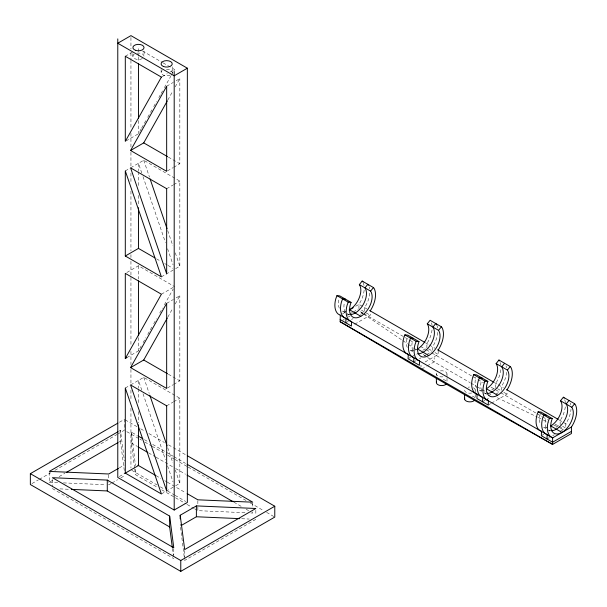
<?xml version="1.0" encoding="UTF-8"?>
<svg xmlns="http://www.w3.org/2000/svg" width="607" height="607" viewBox="0 0 607 607"><rect width="100%" height="100%" fill="white"/><g stroke="black" fill="none" stroke-linecap="round" stroke-linejoin="round"><path stroke-width="0.46" stroke-dasharray="3.04 2.28" d="M126.074 140.923L138.464 133.768L139.39 132.121M139.853 131.302L141.241 128.828M141.704 128.001L145.87 120.588M147.721 117.295L150.035 113.175M150.498 112.348L151.887 109.875M153.738 106.582L156.515 101.635M158.829 97.515L160.68 94.222M161.143 93.395L162.532 90.929M164.383 87.628L170.863 76.095M171.326 75.268L174.566 69.501L171.288 67.612M167.798 100.049L172.889 90.982M175.203 86.862L179.831 78.622L173.64 82.195M126.855 357.591L138.464 350.884L141.241 345.944M143.093 342.644L145.87 337.704M147.721 334.404L151.887 326.991M153.738 323.698L156.515 318.751M159.755 312.984L162.532 308.045M164.383 304.744L173.177 289.091M167.798 317.158L172.889 308.098M175.203 303.978L179.831 295.738L173.64 299.312M125.3 56.261L132.273 52.24M162.122 76.687L167.251 73.728M170.21 72.021L174.566 69.501M166.667 86.224L172.866 82.643M125.3 170.901L129.951 168.215M130.725 167.767L143.73 160.256L179.831 181.098L179.831 266.207L173.64 269.789M167.441 170.886L172.866 167.752M173.64 167.312L179.831 163.731L179.831 78.622M166.667 188.701L172.866 185.127M173.64 184.68L179.831 181.098M126.855 272.482L138.464 265.775L174.566 286.618M161.401 276.853L165.279 274.614M166.052 274.167L173.018 270.145M161.401 294.22L173.018 287.513M166.667 303.341L172.866 299.759M125.3 388.01L129.951 385.331M130.725 384.884L143.73 377.372L179.831 398.215L179.831 483.324L173.64 486.905M167.441 388.002L172.866 384.868M173.64 384.421L179.831 380.847L179.831 295.738M119.458 422.222L124.367 419.384L124.367 430.242L117.826 434.02M118.82 431.274L120.459 430.325L124.45 460.941M31.981 483.574L38.522 479.803M39.341 479.325L50.791 472.724M54.873 470.364L117.007 434.491M166.667 405.817L172.866 402.236M173.64 401.796L179.831 398.215M49.296 472.314L49.296 482.262L53.386 479.902M59.114 476.601L64.843 473.293M118.82 442.124L120.459 441.183L120.459 430.325M342.606 313.804L346.696 311.437M355.687 306.247L358.957 304.357A20.767 11.988 -60 0 0 364.177 289.85M347.515 315.314L349.146 314.365M349.966 313.895L352.417 312.476M353.236 312.006L358.138 309.175M342.606 320.314L344.245 319.373M348.327 317.013L349.966 316.065M345.793 322.818L348.243 321.399M351.514 319.51L353.153 318.569M360.512 314.32L364.595 311.96L361.377 310.101M354.708 324.184L370.24 315.215L370.24 310.875M119.268 467.921L124.124 465.121M119.329 476.571L124.754 473.445M111.18 483.445L108.752 484.849L108.752 482.133M111.992 482.982L117.652 479.712M120.884 477.846L124.928 475.509M161.401 493.961L165.279 491.731M166.052 491.283L173.018 487.262M408.906 358.305L410.537 357.364M411.356 356.893L416.265 354.063M422.806 350.285L425.257 348.866M413.731 362.038L416.182 360.619M419.452 358.729L421.083 357.789M424.354 355.899L425.993 354.958M426.812 354.488L431.714 351.65M425.09 361.992L438.171 354.435L438.171 350.095M421.782 369.048L426.425 366.362M427.199 365.915L434.164 361.893L470.137 382.66M255.835 519.342L184.68 560.428L184.316 557.643M485.114 393.814L488.385 391.925M491.655 390.035L494.925 388.146M488.256 395.802L490.577 394.459L492.277 395.286M482.58 401.788L485.039 400.377M485.85 399.899L489.94 397.539M495.661 394.239L499.751 391.879M488.225 405.044L490.676 403.632M491.495 403.162L507.027 394.193L507.027 389.846M542.157 435.242L543.796 434.301M549.517 430.993L552.787 429.103M556.058 427.214L559.328 425.332M546.983 438.967L549.434 437.556M552.704 435.667L554.343 434.726M560.064 431.418L564.153 429.058M49.296 482.262L58.735 482.671M63.454 482.884L105.921 484.727M59.956 488.885L69.418 489.295M194.566 508.772L197.852 510.662L246.123 512.763M250.858 512.968L252.747 513.052L252.747 511.238M241.677 518.727L249.227 519.053M497.383 397.752L537.385 417.085M538.234 417.502L542.491 419.558M543.341 419.968L548.447 422.434M553.554 424.9L559.51 427.783M560.36 428.193L563.766 429.839M142.569 51.034L162.259 62.4M163.078 62.87L170.461 67.134M168.344 157.099L179.831 163.731M367.015 309.016L358.957 304.357L358.957 308.705M425.401 342.727L428.686 344.617M429.308 344.981L434.946 348.236M494.31 382.509L497.596 384.406M498.165 384.732L503.34 387.721M559.123 419.923L568.144 425.135M366.211 312.893L370.24 315.215M428.504 348.858L431.729 350.717M434.946 352.576L438.171 354.435M497.361 388.609L501.39 390.931L501.39 386.591A20.767 11.988 -60 0 0 506.61 372.083M503.802 392.327L507.027 394.193M562.56 426.251L565.785 428.117L565.785 423.769A20.767 11.988 -60 0 0 571.012 409.262M363.062 313.242L359.776 311.345L362.872 313.531M363.881 313.713L408.997 339.768M409.816 340.239L413.921 342.606M420.484 346.392L425.401 349.237M426.228 349.708L431.145 352.553M431.964 353.024L472.163 376.234M472.982 376.704L477.087 379.079M477.906 379.55L483.65 382.865M491.033 387.129L500.054 392.334M500.874 392.812L536.148 413.177M536.975 413.648L541.892 416.493M542.711 416.963L547.635 419.809M555.018 424.073L558.303 425.962M559.123 426.44L564.04 429.278M470.956 383.131L476.677 386.439M477.497 386.909L481.579 389.269M482.398 389.74L485.668 391.629M342.386 311.042L345.611 312.901M348.828 314.767L347.219 313.834A15.957 9.211 -60 0 0 348.729 314.426M412.737 351.658L409.513 349.799A15.957 9.211 -60 0 0 414.566 350.254M479.173 390.02L481.594 391.416M486.427 394.209L484.007 392.812A15.957 9.211 -60 0 0 485.517 393.397M543.568 427.199L545.989 428.595M550.018 430.917L548.409 429.991A15.957 9.211 -60 0 0 549.912 430.583M156.515 258.832L160.62 261.2M164.717 263.567L167.183 264.986M168.002 265.464L172.927 268.302M168.344 374.216L179.831 380.847M125.179 419.862L137.44 426.941M140.71 428.823L144.8 431.19M148.89 433.55L164.421 442.511M168.511 444.87L172.593 447.23M173.412 447.708L185.674 454.787M134.633 468.134L131.355 442.966L131.355 432.108L137.099 435.424M144.481 439.688L148.578 442.055M152.683 444.423L173.185 456.259M174.004 456.73L185.492 463.361M126.817 431.66L139.079 438.74M139.898 439.21L141.53 440.151M144.8 442.04L151.34 445.819M152.16 446.289L166.872 454.787M167.691 455.258L174.232 459.036M175.051 459.507L187.313 466.586M188.132 467.056L246.169 500.57M250.259 502.93L263.339 510.479M266.61 512.369L274.781 517.088M131.355 442.966L137.099 446.282M148.578 452.905L155.142 456.699M155.961 457.17L174.831 468.065M175.651 468.536L185.492 474.219M233.885 502.156L242.087 506.898M246.192 509.265L248.65 510.684M155.999 475.645L160.923 478.491M164.717 480.683L167.183 482.102M167.486 482.277L185.545 492.702M131.765 470.334L157.107 484.97M160.377 486.86L164.459 489.219M167.729 491.101L174.27 494.88M175.089 495.35L185.719 501.488M134.762 469.067L135.49 474.659L157.645 487.451M161.743 489.819L186.364 504.03M187.184 504.508L193.747 508.294M52.384 488.559L173.777 558.645M363.654 314.062L402.046 340.102M402.828 340.633L407.532 343.828M408.314 344.359L413.01 347.545M413.799 348.077L416.933 350.201M423.2 354.458L434.164 361.893L434.164 357.553M143.73 160.256L149.497 177.176M167.699 230.599L172.851 245.736M175.279 252.853L179.831 266.207M141.803 173.094L138.464 163.298L138.464 170.863M143.017 176.652L165.468 242.542M167.585 248.771L173.048 264.796M143.73 377.372L149.193 393.397M167.699 447.716L172.851 462.845M175.279 469.97L179.831 483.324M141.803 390.21L138.464 380.414L138.464 387.979M143.017 393.768L165.468 459.658M167.585 465.888L173.048 481.912M184.194 556.718L180.203 524.289M172.441 548.387L173.534 556.778M131.355 432.108L135.49 465.615M120.459 441.183L124.693 473.65M560.147 424.854L560.147 420.514A20.767 11.988 -60 0 0 565.367 406.007M495.744 387.676L495.744 383.336A20.767 11.988 -60 0 0 500.972 368.828M475.198 389.899L475.198 393.374M475.198 394.247L475.198 398.587A5.319 3.073 0 0 0 470.903 395.787M447.002 373.92L447.002 377.395M447.002 378.26L447.002 382.607M436.372 373.753L436.372 375.49M432.533 350.315L432.533 346.84A20.767 11.988 -60 0 0 437.753 332.333M426.888 347.925L426.888 343.585A20.767 11.988 -60 0 0 432.116 329.077M421.008 365.148L421.008 366.886M364.595 311.088L364.595 307.62A20.767 11.988 -60 0 0 369.822 293.113M255.835 510.297L255.835 514.819M252.747 503.097L252.747 506.716M197.852 500.714L197.852 506.139M197.852 507.05L197.852 510.662M184.68 550.473L184.68 558.615M173.777 548.69L173.777 555.026M172.213 66.831L172.213 72.916A5.584 3.225 0 0 0 171.796 71.262L171.045 70.541A5.584 3.225 0 0 0 165.855 69.357M161.121 69.57L161.121 72.172M144.049 51.049L144.049 56.261A5.584 3.225 0 0 0 137.023 53.143M138.464 48.659L138.464 56.223M138.464 57.172L138.464 61.899M138.464 120.535L138.464 133.768M138.464 171.811L138.464 186.941M138.464 195.454L138.464 205.856M138.464 265.775L138.464 279.015M138.464 337.644L138.464 350.884M138.464 388.928L138.464 404.057M138.464 411.622L138.464 422.965M135.49 469.234L135.49 474.659M132.88 53.659L132.88 56.261M130.945 37.528L130.945 48.909M130.945 52.703L130.945 59.334M130.945 60.283L130.945 128.547M130.945 133.29L130.945 147.509M130.945 152.251L130.945 166.47M130.945 173.109L130.945 183.542M130.945 191.122L130.945 250.85M130.945 254.644L130.945 257.489M130.945 261.283L130.945 276.451M130.945 277.399L130.945 345.664M130.945 351.354L130.945 364.625M130.945 369.367L130.945 383.586M130.945 390.225L130.945 400.65M130.945 408.238L130.945 467.967M108.752 474.894L108.752 481.23M52.384 479.507L52.384 486.746M142.417 58.538A5.584 3.225 0 0 1 134.519 58.538A5.584 3.225 0 0 1 134.519 53.977M170.142 75.071A5.584 3.225 0 0 1 164.618 75.541L163.344 75.131A5.584 3.225 0 0 1 162.183 70.624M363.259 282.756A20.767 11.988 -60 0 1 364.025 285.518M440.454 370.847A5.319 3.073 0 0 1 446.782 374.709M442.928 376.826A5.319 3.073 0 0 1 437.381 375.642A5.319 3.073 0 0 1 437.154 372.228M471.631 393.025A5.319 3.073 0 0 1 465.91 392.16A5.319 3.073 0 0 1 465.106 388.776M468.156 387.22A5.319 3.073 0 0 1 469.514 387.054M473.377 387.797A5.319 3.073 0 0 1 475.114 390.703M443.201 379.58A5.319 3.073 0 0 1 446.858 381.811M369.215 286.876A20.767 11.988 -60 0 1 369.663 288.773M345.429 312.173A15.957 9.211 -60 0 1 344.298 302.939M346.635 311.027A15.957 9.211 -60 0 1 342.302 310.928M339.328 308.174A15.957 9.211 -60 0 1 339.025 298.174M546.163 427.586A15.957 9.211 -60 0 1 545.488 419.096M570.405 403.033A20.767 11.988 -60 0 1 570.853 404.93M481.761 390.4A15.957 9.211 -60 0 1 481.085 381.909M506.003 365.854A20.767 11.988 -60 0 1 506.458 367.751M436.835 325.231A20.767 11.988 -60 0 1 437.601 328M412.904 350.649A15.957 9.211 -60 0 1 412.593 340.656M416.751 349.404A15.957 9.211 -60 0 1 415.287 350.034M407.267 347.394A15.957 9.211 -60 0 1 406.956 337.393M431.509 322.841A20.767 11.988 -60 0 1 432.176 327.272M483.422 390.005A15.957 9.211 -60 0 1 479.09 389.899M476.571 387.888A15.957 9.211 -60 0 1 475.812 377.152M500.365 362.599A20.767 11.988 -60 0 1 501.025 367.023M547.825 427.184A15.957 9.211 -60 0 1 543.493 427.085M539.843 422.578A15.957 9.211 -60 0 1 540.207 414.331M564.76 399.778A20.767 11.988 -60 0 1 565.428 404.201"/><path stroke-width="0.91" d="M360.839 316.3L349.556 309.79A15.957 9.211 -60 0 0 359.329 284.607L362.174 281.064L373.457 287.574L370.604 291.117A15.957 9.211 -60 0 1 360.839 316.3A15.957 9.211 -60 0 1 351.066 302.4L339.783 295.89L336.938 295.632L335.77 298.864A20.767 11.988 -60 0 0 338.274 314.13L340.315 315.124L340.155 321.733L421.008 369.496L477.413 402.062L552.62 444.4L571.43 433.542L571.43 427.032A20.767 11.988 -60 0 0 575.353 404.619L574.647 403.731L563.364 397.221L560.511 400.764A15.957 9.211 -60 0 1 550.746 425.939L562.021 432.457A15.957 9.211 -60 0 0 571.794 407.274L574.647 403.731M351.066 302.4L348.221 302.149L347.052 305.382A20.767 11.988 -60 0 0 349.556 320.64L351.59 321.642L351.438 326.073L340.155 319.555M418.997 341.62L407.722 335.11L404.869 334.852L403.708 338.084A20.767 11.988 -60 0 0 406.204 353.35L408.245 354.344L408.086 358.783L419.369 365.293L419.528 360.862L417.487 359.868A20.767 11.988 -60 0 1 414.991 344.601L416.152 341.369L418.997 341.62A15.957 9.211 -60 0 0 428.77 355.52A15.957 9.211 -60 0 0 438.542 330.345L441.388 326.794L430.105 320.284L427.26 323.827A15.957 9.211 -60 0 1 417.487 349.01L428.77 355.52M497.626 395.278L486.344 388.761A15.957 9.211 -60 0 0 496.116 363.578L498.962 360.034L510.244 366.552L507.399 370.095A15.957 9.211 -60 0 1 497.626 395.278A15.957 9.211 -60 0 1 487.853 381.378L476.571 374.86L473.726 374.61L472.565 377.842A20.767 11.988 -60 0 0 475.061 393.108L477.102 394.102L476.943 398.533L488.225 405.044L488.385 400.612L485.964 399.216M487.853 381.378L485.008 381.12L483.84 384.352A20.767 11.988 -60 0 0 486.344 399.618L488.385 400.612M562.021 432.457A15.957 9.211 -60 0 1 552.256 418.557L540.974 412.047L538.121 411.789L536.96 415.021A20.767 11.988 -60 0 0 539.464 430.287L541.497 431.281L541.345 435.712L552.62 442.23L571.43 431.372M552.256 418.557L549.403 418.299L548.242 421.531A20.767 11.988 -60 0 0 550.746 436.797L552.78 437.791M130.566 150.49L166.667 86.224L166.667 171.333L130.566 150.49L143.73 142.888L167.335 100.868M125.3 358.487L161.401 294.22L125.3 273.378L125.3 358.487L126.855 357.591M130.566 367.607L166.667 303.341L166.667 388.45L130.566 367.607L143.73 360.004L167.335 317.985M504.607 363.297L501.754 366.84A15.957 9.211 -60 0 1 500.305 382.994A15.957 9.211 -60 0 1 487.216 393.548M569.002 400.476L566.156 404.019A15.957 9.211 -60 0 1 564.7 420.173A15.957 9.211 -60 0 1 551.611 430.735M187.351 68.204L174.194 75.799L117.781 43.234L130.945 35.631L187.351 68.204L187.351 502.429L174.194 510.032L117.781 477.466L117.781 38.894M125.3 256.01L161.401 276.853L125.3 170.901L125.3 256.01L138.464 248.407L154.876 257.884M187.313 455.728L274.781 506.23L274.781 517.088L180.772 571.369L30.35 484.523L30.35 473.665L117.826 423.162M118.001 431.744L49.296 471.411L108.752 473.991L118.464 468.392M66.474 472.345L118.001 442.602M349.146 310.025L353.236 307.666M125.3 473.119L161.401 493.961L125.3 388.01L125.3 473.119L138.464 465.523L138.464 424.862M180.203 515.244L196.38 505.904L255.835 508.484L184.68 549.57L180.203 515.244L180.203 518.864M181.015 525.632L196.38 516.762L239.795 518.644M30.35 473.665L180.772 560.511L274.781 506.23M340.155 315.215L552.62 437.882L571.43 427.032M107.28 480.084L52.384 477.701L173.777 547.787L169.649 516.094L107.28 480.084L107.28 490.942L169.649 526.952L172.32 547.461M71.315 489.379L107.28 490.942M345.429 299.145L342.576 298.894L341.415 302.119A20.767 11.988 -60 0 0 343.911 317.385L345.952 318.379L345.793 322.818M413.359 338.365L410.514 338.114L409.346 341.346A20.767 11.988 -60 0 0 411.849 356.605L413.883 357.606L413.731 362.038M482.216 378.123L479.363 377.865L478.202 381.097A20.767 11.988 -60 0 0 480.706 396.363L482.74 397.357L482.58 401.788M546.611 415.302L543.766 415.044L542.605 418.276A20.767 11.988 -60 0 0 545.101 433.542L547.142 434.536L546.983 438.967M143.73 142.888L167.524 156.629M359.329 284.607L370.604 291.117M427.26 323.827L438.542 330.345M496.116 363.578L507.399 370.095M560.511 400.764L571.794 407.274M369.617 310.518L424.581 342.249M437.708 349.829L493.491 382.038M506.617 389.611L558.303 419.452M336.938 295.632L348.221 302.149M404.869 334.852L416.152 341.369M473.726 374.61L485.008 381.12M538.121 411.789L549.403 418.299M340.155 321.733L552.62 444.4L552.62 437.882M143.73 360.004L167.524 373.745M137.918 435.894L142.835 438.74M187.131 464.309L252.747 502.194L197.852 499.811L187.184 493.65M137.918 446.752L147.759 452.435M187.131 475.167L233.065 501.686M137.948 465.228L155.696 475.471M563.364 397.221L564.078 398.109M510.244 366.552L510.957 367.44A20.767 11.988 -60 0 1 507.027 389.846M498.962 360.034L499.675 360.922M441.388 326.794L442.101 327.689A20.767 11.988 -60 0 1 438.171 350.095M436.463 324.426L435.75 323.539L432.897 327.082A15.957 9.211 -60 0 1 431.107 343.843A15.957 9.211 -60 0 1 417.487 353.775M373.457 287.574L374.17 288.462A20.767 11.988 -60 0 1 370.24 310.875M368.525 285.207L367.812 284.319L364.966 287.862A15.957 9.211 -60 0 1 363.176 304.623A15.957 9.211 -60 0 1 349.556 314.555M362.174 281.064L362.887 281.952M150.104 178.959L167.092 228.816M149.8 395.18L167.092 445.933M464.59 394.679L464.59 399.019M436.372 378.093L436.372 382.44M196.38 505.904L196.38 516.762M180.772 560.511L180.772 571.369M174.194 71.459L174.194 510.032M169.649 516.094L169.649 526.952M138.464 63.796L138.464 118.638M138.464 207.746L138.464 248.407M138.464 280.904L138.464 335.754M446.221 384.125A5.319 3.073 0 0 1 439.521 385.324A5.319 3.073 0 0 1 436.592 381.644M474.674 400.15A5.319 3.073 0 0 1 468.209 401.72A5.319 3.073 0 0 1 464.674 398.222M161.401 77.104L125.3 141.37L125.3 56.261L161.401 77.104M166.667 188.701L130.566 167.858L166.667 273.81L166.667 188.701M166.667 405.817L130.566 384.975L166.667 490.926L166.667 405.817M135.672 50.366A5.584 3.225 0 0 0 144.049 47.574A5.584 3.225 0 0 0 135.672 44.781A5.584 3.225 0 0 0 135.672 50.366M163.344 66.451A5.584 3.225 0 0 0 172.213 64.228A5.584 3.225 0 0 0 164.451 60.897A5.584 3.225 0 0 0 163.344 66.451"/></g></svg>
